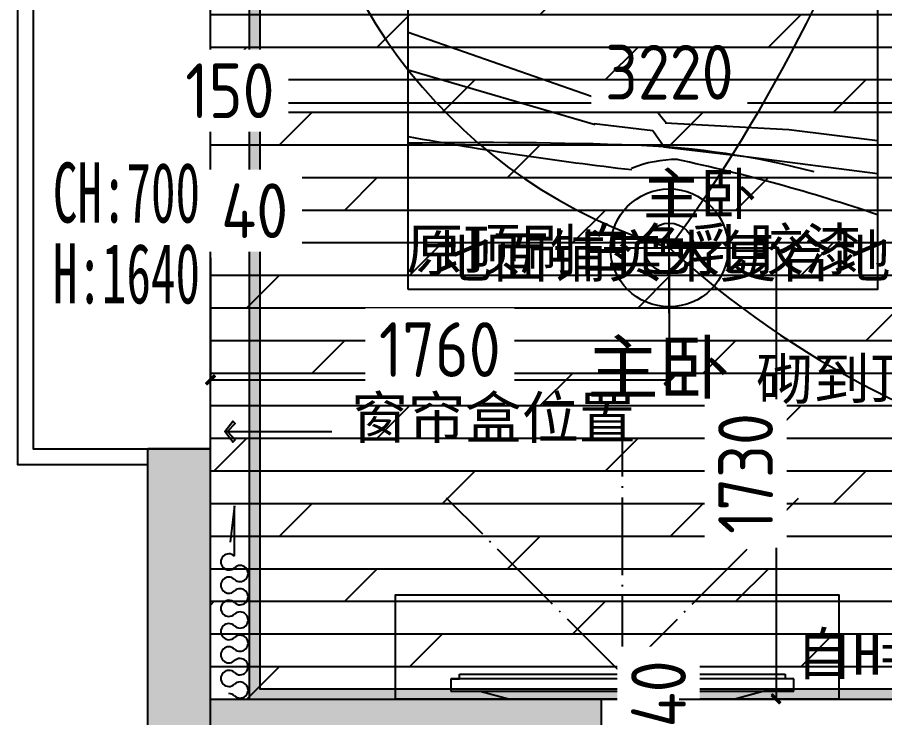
# Model space of a CAD drawing. Extents: x -74236 to 286982, y -14633 to 132816.
# Drawn here: x 92144 to 95470, y 111283 to 113968 of the extents above; entities that cross this region are included whole.
import ezdxf

# ---------------------------------------------------------------- set-up
doc = ezdxf.new("R2010")
doc.units = 0
doc.header["$LTSCALE"] = 10
doc.header["$MEASUREMENT"] = 0
doc.header["$PDSIZE"] = 5
doc.linetypes.add('ACAD_ISO04W100', pattern=[30.5, 24, -3, 0.5, -3])
for name, color, linetype in [('0内标注', 250, 'Continuous'), ('1活动家具', 4, 'Continuous'), ('2改建新建', 7, 'Continuous'), ('3地坪', 8, 'Continuous'), ('5顶面布置', 3, 'Continuous'), ('5顶面标注', 3, 'Continuous'), ('6灯具', 1, 'Continuous'), ('6灯具标注', 1, 'Continuous'), ('7开关', 1, 'Continuous'), ('图框', 4, 'Continuous')]:
    doc.layers.add(name, color=color, linetype=linetype)
doc.styles.add('pw50', font='simhei.ttf', dxfattribs={"height": 100})
doc.styles.get("Standard").update_dxf_attribs({"font": 'gbenor.shx', "bigfont": 'gbcbig.shx'})
doc.styles.add('仿宋', font='', dxfattribs={"width": 0.6, "height": 240})
doc.styles.add('黑体', font='simhei.ttf')
doc.styles.get('仿宋').set_extended_font_data('SimSun')
doc.dimstyles.new('wl20', dxfattribs={"dimscale": 60, "dimtxt": 1.8, "dimasz": 0.03, "dimexe": 0, "dimexo": 0.625, "dimgap": 0.2, "dimtad": 1, "dimdec": 0, "dimrnd": 0.05, "dimdsep": 46, "dimtxsty": 'Standard', "dimblk": 'BZ', "dimcen": 0.06, "dimclrd": 127, "dimclre": 127, "dimclrt": 1, "dimadec": 0, "dimazin": 0, "dimtfac": 1, "dimtdec": 0, "dimtix": 1, "dimtmove": 2, "dimatfit": 3, "dimldrblk": 'jt', "dimfxl": 1, "dimtvp": 1, "dimtfill": 1, "dimtolj": 1, "dimtzin": 0, "dimarcsym": 0})
pattern_1 = [(37.5, (0, 0), (-3.7796, 115.609426), [0, -91.2, 0, -102, 0, -97.5]), (7.5, (0, 0), (106.1866, 169.32876), [0, -49.2, 0, -82.2, 0, -31.5]), (327.5, (-73.8, 0), (186.84851, 0.33954), [0, -30, 0, -108, 0, -141]), (317.5, (-73.8, 0), (180.3676, 52.66053), [0, -15, 0, -70.8, 0, -81])]

# ---------------------------------------------------------------- blocks, each defined once
blk = doc.blocks.new('22312')
at = {"layer": '1活动家具', "color": 1}
for p, q in [((-132958.7, 92551.3), (-132958.7, 92358.1)), ((-132958.7, 92358.1), (-132942.9, 92497.7))]:
    blk.add_line(p, q, dxfattribs=at)
for centre, radius, start, end in [((-132980.1, 93064.8), 30.9, 46.0615, 313.9385), ((-132937.2, 93109.4), 30.9, 226.0615, 270), ((-132937.2, 93020.3), 30.9, 226.0615, 133.9385), ((-132979.9, 92975.1), 31.2, 47.243, 312.757), ((-132937.2, 92929.9), 30.9, 226.0615, 133.9385), ((-132980.1, 92885.4), 30.9, 46.0615, 313.9385), ((-132937.2, 92840.8), 30.9, 226.0615, 133.9385), ((-132980.1, 92796.3), 30.9, 46.0615, 313.9385), ((-132937.2, 92751.7), 30.9, 226.0615, 133.9385), ((-132980.1, 92707.2), 30.9, 46.0615, 313.9385), ((-132937.2, 92662.7), 30.9, 226.0615, 133.9385), ((-132980.1, 92618.1), 30.9, 46.0615, 313.9385), ((-132937.2, 92573.6), 30.9, 226.0615, 133.9385)]:
    blk.add_arc(centre, radius, start, end, dxfattribs=at)
blk = doc.blocks.new('jfufvkj')
at = {"layer": '1活动家具', "color": 8, "linetype": 'ACAD_ISO04W100'}
for q in [(44565.2, 483.2), (44786.9, -60), (44565.2, -603.1)]:
    blk.add_line((44022, -60), q, dxfattribs=at)
at = {"layer": '1活动家具', "color": 134}
for p, q in [((44007.1, 470), (43969.2, 470)), ((43969.2, 470), (43969.2, 378.7)), ((43969.2, 470), (43969.2, -589.2)), ((44007.1, 470), (44007.1, 442.6)), ((44007.1, -589.2), (44007.1, 470)), ((44007.1, 442.6), (44022, 442.6)), ((44022, 442.6), (44022, -562.6)), ((43969.2, 378.7), (43944.7, 287.3)), ((43944.7, 287.3), (43944.7, -406.5)), ((43969.2, -497.9), (43944.7, -406.5)), ((43969.2, -589.2), (43969.2, -497.9)), ((44022, -562.6), (44007.1, -562.6)), ((43969.2, -589.2), (44007.1, -589.2))]:
    blk.add_line(p, q, dxfattribs=at)
blk = doc.blocks.new('BZ')
at = {"layer": '图框', "linetype": 'Continuous'}
blk.add_hatch(color=2, dxfattribs=at).paths.add_polyline_path([(9.6, 6.5), (6.6, 9.4), (-10.5, -7.5), (-7.4, -10.7)])
blk.add_lwpolyline([(-7.4, -10.7), (9.6, 6.5), (6.6, 9.4), (-10.5, -7.5), (-7.4, -10.7)], dxfattribs=at)
blk = doc.blocks.new('*D406')
at = {"layer": '2改建新建', "color": 127, "lineweight": -2, "transparency": 16777216}
for p, q in [((93034.2, 113411), (93034.2, 113640.9)), ((93036, 113640.9), (96252.4, 113640.9)), ((96254.2, 113461.9), (96254.2, 113640.9))]:
    blk.add_line(p, q, dxfattribs=at)
at = {"layer": 'Defpoints', "color": 0, "transparency": 16777216}
for p in [(96254.2, 113640.9), (96254.2, 113424.4), (93034.2, 113373.5)]:
    blk.add_point(p, dxfattribs=at)
at = {"layer": '2改建新建', "color": 127, "lineweight": -2, "transparency": 16777216, "xscale": 1.8, "yscale": 1.8, "zscale": 1.8, "rotation": 180}
blk.add_blockref('BZ', (93034.2, 113640.9), dxfattribs=at)
at = {"layer": '2改建新建', "color": 127, "lineweight": -2, "transparency": 16777216, "xscale": 1.8, "yscale": 1.8, "zscale": 1.8}
blk.add_blockref('BZ', (96254.2, 113640.9), dxfattribs=at)
at = {"layer": '2改建新建', "color": 1, "transparency": 16777216, "insert": (94644.2, 113757.9), "char_height": 210, "attachment_point": 5, "bg_fill": 3, "box_fill_scale": 1.25, "bg_fill_color": 256, "bg_fill_true_color": 13158600, "bg_fill_transparency": 0}
blk.add_mtext('\\A1;3220', dxfattribs=at)
blk = doc.blocks.new('jt')
at = {"layer": '图框', "linetype": 'Continuous'}
blk.add_hatch(color=2, dxfattribs=at).paths.add_polyline_path([(-22, 17.7), (-16.7, 22.2), (0, 0), (-16.7, -22), (-22, -17.6), (-5.7, 0)])
blk.add_lwpolyline([(-22, 17.7), (-16.7, 22.2), (0, 0), (-16.7, -22), (-22, -17.6), (-5.7, 0), (-22, 17.7)], dxfattribs=at)
blk = doc.blocks.new('*D451')
at = {"layer": '5顶面标注', "color": 127, "lineweight": -2, "transparency": 16777216}
for p, q in [((92882.4, 113570), (92880.6, 113570)), ((92884.2, 113397.5), (92884.2, 113570)), ((93034.2, 113570), (92884.2, 113570)), ((93034.2, 113397.5), (93034.2, 113570)), ((93036, 113570), (93037.8, 113570))]:
    blk.add_line(p, q, dxfattribs=at)
at = {"layer": 'Defpoints', "color": 0, "transparency": 16777216}
for p in [(92884.2, 113360), (93034.2, 113360)]:
    blk.add_point(p, dxfattribs=at)
at = {"layer": '5顶面标注', "color": 127, "lineweight": -2, "transparency": 16777216, "xscale": 1.8, "yscale": 1.8, "zscale": 1.8}
blk.add_blockref('BZ', (92884.2, 113570), dxfattribs=at)
at = {"layer": '5顶面标注', "color": 127, "lineweight": -2, "transparency": 16777216, "xscale": 1.8, "yscale": 1.8, "zscale": 1.8, "rotation": 180}
blk.add_blockref('BZ', (93034.2, 113570), dxfattribs=at)
at = {"layer": '5顶面标注', "color": 1, "transparency": 16777216, "insert": (92959.2, 113687), "char_height": 210, "attachment_point": 5, "bg_fill": 3, "box_fill_scale": 1.25, "bg_fill_color": 256, "bg_fill_true_color": 13158600, "bg_fill_transparency": 0}
blk.add_mtext('\\A1;150', dxfattribs=at)
at = {"layer": 'Defpoints', "color": 0, "transparency": 16777216}
blk.add_point((92884.2, 113570), dxfattribs=at)
blk = doc.blocks.new('*D452')
at = {"layer": '5顶面标注', "color": 127, "lineweight": -2, "transparency": 16777216}
for p, q in [((93034.2, 113132.5), (93034.2, 113110)), ((93074.2, 113132.5), (93074.2, 113110)), ((93032.4, 113110), (93030.6, 113110)), ((93074.2, 113110), (93034.2, 113110)), ((93076, 113110), (93077.8, 113110))]:
    blk.add_line(p, q, dxfattribs=at)
at = {"layer": '5顶面标注', "color": 127, "lineweight": -2, "transparency": 16777216, "xscale": 1.8, "yscale": 1.8, "zscale": 1.8}
blk.add_blockref('BZ', (93034.2, 113110), dxfattribs=at)
at = {"layer": '5顶面标注', "color": 127, "lineweight": -2, "transparency": 16777216, "xscale": 1.8, "yscale": 1.8, "zscale": 1.8, "rotation": 180}
blk.add_blockref('BZ', (93074.2, 113110), dxfattribs=at)
at = {"layer": '5顶面标注', "color": 1, "transparency": 16777216, "insert": (93054.2, 113227), "char_height": 210, "attachment_point": 5, "bg_fill": 3, "box_fill_scale": 1.25, "bg_fill_color": 256, "bg_fill_true_color": 13158600, "bg_fill_transparency": 0}
blk.add_mtext('\\A1;40', dxfattribs=at)
at = {"layer": 'Defpoints', "color": 0, "transparency": 16777216}
for p in [(93034.2, 113170), (93074.2, 113170), (93034.2, 113110)]:
    blk.add_point(p, dxfattribs=at)
blk = doc.blocks.new('*D453')
at = {"layer": '5顶面标注', "color": 127, "lineweight": -2, "transparency": 16777216}
for p, q in [((94517.5, 111394.4), (94720, 111394.4)), ((94720, 111396.2), (94720, 111398)), ((94720, 111354.4), (94720, 111394.4)), ((94517.5, 111354.4), (94720, 111354.4)), ((94720, 111352.6), (94720, 111350.8))]:
    blk.add_line(p, q, dxfattribs=at)
at = {"layer": '5顶面标注', "color": 127, "lineweight": -2, "transparency": 16777216, "xscale": 1.8, "yscale": 1.8, "zscale": 1.8}
for p, rotation in [((94720, 111394.4), 270), ((94720, 111354.4), 90)]:
    blk.add_blockref('BZ', p, dxfattribs=dict(at, rotation=rotation))
at = {"layer": '5顶面标注', "color": 1, "transparency": 16777216, "insert": (94603, 111374.4), "char_height": 210, "attachment_point": 5, "rotation": 90, "bg_fill": 3, "box_fill_scale": 1.25, "bg_fill_color": 256, "bg_fill_true_color": 13158600, "bg_fill_transparency": 0}
blk.add_mtext('\\A1;40', dxfattribs=at)
at = {"layer": 'Defpoints', "color": 0, "transparency": 16777216}
for p in [(94480, 111394.4), (94720, 111394.4), (94480, 111354.4)]:
    blk.add_point(p, dxfattribs=at)
blk = doc.blocks.new('dhtfh')
at = {"layer": '6灯具', "color": 1}
for p, q in [((100494.4, 108296.3), (100494.4, 108629.4)), ((100327.9, 108462.9), (100660.9, 108462.9))]:
    blk.add_line(p, q, dxfattribs=at)
for radius in [150.6, 63.4]:
    blk.add_circle((100494.4, 108462.9), radius, dxfattribs=at)
blk = doc.blocks.new('fghfgh')
at = {"layer": '6灯具', "color": 0}
blk.add_blockref('dhtfh', (0, 0), dxfattribs=at)
blk = doc.blocks.new('*D520')
at = {"layer": '6灯具标注', "color": 127, "lineweight": -2, "transparency": 16777216}
for p, q in [((92884.2, 113046.9), (92884.2, 112577.6)), ((94644.2, 113046.9), (94644.2, 112577.6)), ((94642.4, 112577.6), (92886, 112577.6))]:
    blk.add_line(p, q, dxfattribs=at)
at = {"layer": 'Defpoints', "color": 0, "transparency": 16777216}
for p in [(92884.2, 113084.4), (94644.2, 113084.4), (92884.2, 112577.6)]:
    blk.add_point(p, dxfattribs=at)
at = {"layer": '6灯具标注', "color": 127, "lineweight": -2, "transparency": 16777216, "xscale": 1.8, "yscale": 1.8, "zscale": 1.8, "rotation": 180}
blk.add_blockref('BZ', (92884.2, 112577.6), dxfattribs=at)
at = {"layer": '6灯具标注', "color": 127, "lineweight": -2, "transparency": 16777216, "xscale": 1.8, "yscale": 1.8, "zscale": 1.8}
blk.add_blockref('BZ', (94644.2, 112577.6), dxfattribs=at)
at = {"layer": '6灯具标注', "color": 1, "transparency": 16777216, "insert": (93764.2, 112694.6), "char_height": 210, "attachment_point": 5, "bg_fill": 3, "box_fill_scale": 1.25, "bg_fill_color": 256, "bg_fill_true_color": 13158600, "bg_fill_transparency": 0}
blk.add_mtext('\\A1;1760', dxfattribs=at)
blk = doc.blocks.new('*D521')
at = {"layer": '6灯具标注', "color": 127, "lineweight": -2, "transparency": 16777216}
for p, q in [((94681.7, 113084.4), (95053.7, 113084.4)), ((95053.7, 113082.6), (95053.7, 111356.2)), ((94681.7, 111354.4), (95053.7, 111354.4))]:
    blk.add_line(p, q, dxfattribs=at)
at = {"layer": 'Defpoints', "color": 0, "transparency": 16777216}
for p in [(94644.2, 113084.4), (94644.2, 111354.4), (95053.7, 111354.4)]:
    blk.add_point(p, dxfattribs=at)
at = {"layer": '6灯具标注', "color": 127, "lineweight": -2, "transparency": 16777216, "xscale": 1.8, "yscale": 1.8, "zscale": 1.8}
for p, rotation in [((95053.7, 113084.4), 90), ((95053.7, 111354.4), 270)]:
    blk.add_blockref('BZ', p, dxfattribs=dict(at, rotation=rotation))
at = {"layer": '6灯具标注', "color": 1, "transparency": 16777216, "insert": (94936.7, 112219.4), "char_height": 210, "attachment_point": 5, "rotation": 90, "bg_fill": 3, "box_fill_scale": 1.25, "bg_fill_color": 256, "bg_fill_true_color": 13158600, "bg_fill_transparency": 0}
blk.add_mtext('\\A1;1730', dxfattribs=at)

msp = doc.modelspace()

# ---------------------------------------------------------------- hatches: boundary and pattern name
h = msp.add_hatch(color=252)
h.paths.add_polyline_path([(94384.2, 111354.4), (92884.2, 111354.4), (92884.2, 111114.4), (94384.2, 111114.4)])
h.paths.add_polyline_path([(92884.2, 112314.4), (92644.2, 112314.4), (92644.2, 111114.4), (92884.2, 111114.4)])
at = {"layer": '3地坪'}
h = msp.add_hatch(dxfattribs=at)
h.set_pattern_fill('_USER', color=253, scale=800, double=1, pattern_type=0)
h.set_pattern_definition([(0, (94384.15, 107344.4), (0, 800), []), (90, (94384.15, 107344.4), (-800, 5e-14), [])])
h.paths.add_polyline_path([(100384.2, 110994.4), (99844.2, 110994.4), (99844.2, 111644.4), (100344.2, 111644.4), (100344.2, 111724.4), (100584.2, 111724.4), (100584.2, 112524.4), (100344.2, 112524.4), (100344.2, 112644.4), (100274.2, 112644.4), (99574.2, 112644.4), (98684.2, 112644.4), (98684.2, 112225.4), (98444.2, 112225.4), (98444.2, 111424.4), (98684.2, 111424.4), (98684.2, 111114.4), (94384.2, 111114.4), (94384.2, 110414.4), (94144.2, 110414.4), (94144.2, 111114.4), (92884.2, 111114.4), (92884.2, 107344.4), (94144.2, 107344.4), (94138.4, 107425.8, -1), (94053.2, 107425.8, -1), (94138.4, 107425.8), (94139.4, 107543.3), (94018.9, 107560.5), (94018.9, 107412.5), (93822.8, 107608.5), (94018.9, 107804.4), (94018.9, 107656.5), (94144.2, 107674.3), (94144.2, 108074.4), (94384.2, 108074.4), (94384.2, 107344.4), (97324.2, 107344.4), (97324.2, 107104.4), (98124.2, 107104.4), (98124.2, 107344.4), (98674.2, 107344.4), (98674.2, 107104.4), (98324.2, 107104.4), (98324.2, 105844.4), (98784.2, 105844.4), (99794.2, 105844.4), (99944.2, 105844.4), (99944.2, 107444.4), (104614.2, 107444.4), (104614.2, 109684.4), (103795.6, 109684.4), (103795.6, 109344.4), (103584.2, 109344.4), (103344.2, 109344.4), (103344.2, 109809.9), (103088.5, 109809.9), (103088.5, 110030.1), (103344.2, 110030.1), (103344.2, 111257.6), (103204, 111257.6), (103204, 111404.4), (100384.2, 111404.4)])
at = {"layer": '5顶面标注'}
h = msp.add_hatch(dxfattribs=at)
h.set_pattern_fill('AR-SAND', color=253, scale=60, double=1)
h.set_pattern_definition(pattern_1)
h.paths.add_polyline_path([(99944.2, 107104.4), (98674.2, 107104.4), (98324.2, 107104.4), (98324.2, 105844.4), (98784.2, 105844.4), (99794.2, 105844.4), (99944.2, 105844.4)])
h.paths.add_polyline_path([(99944.2, 107344.4), (98674.2, 107344.4), (98674.2, 107104.4), (99944.2, 107104.4)])
h.paths.add_polyline_path([(98674.2, 107594.4), (94604.2, 107594.4), (94604.2, 110864.4), (98674.2, 110864.4), (98674.2, 109505.4), (98734.4, 109505.4), (98754.4, 109505.4), (98754.4, 109605.4), (98869.4, 109605.4), (98869.4, 109629), (98899.4, 109629), (98899.4, 109605.4), (98961.4, 109605.4), (98961.4, 109615.4), (98987.4, 109615.4), (99054.4, 109612.9), (99054.4, 109772.8), (99254.4, 109772.8), (99254.4, 108772.8), (99054.4, 108772.8), (99054.4, 108905.4), (98754.4, 108905.4), (98754.4, 109005.4), (98734.4, 109005.4), (98674.2, 109005.4), (98674.2, 108865.4), (98674.2, 108772.8)], flags=16)
h.paths.add_polyline_path([(99234.4, 108792.8), (99074.4, 108792.8), (99074.4, 109752.8), (99234.4, 109752.8), (99234.4, 109592), (99239.4, 109592, -0.999995), (99239.4, 109578.7), (99234.4, 109578.7), (99234.4, 108932), (99239.4, 108932, -1.000005), (99239.4, 108918.7), (99234.4, 108918.7)], flags=0)
h.paths.add_polyline_path([(99217.7, 108905.4), (99217.7, 108918.7), (99209.4, 108918.7, -2.414214), (99216, 108925.4)], flags=0)
h.paths.add_polyline_path([(98829.4, 108918.7, 2.414214), (98822.7, 108925.4), (98822.1, 108918.7)], flags=0)
h.paths.add_polyline_path([(98734.4, 109005.4), (98742, 109404.7, -1), (98746.7, 109404.7, -0.998673), (98742, 109404.4), (98742, 109304.8, -208.667316), (98742, 109304.8), (98742, 109185.2, -156.577821), (98742, 109185.1), (98742, 109085.4, -94.044075), (98742, 109085.3)], flags=16)
h.paths.add_polyline_path([(98899.4, 109625.4), (98894.4, 109630.4), (98894.4, 109625.4)], flags=0)
h.paths.add_polyline_path([(99844.2, 111354.4), (98684.2, 111354.4), (98684.2, 111114.4), (99844.2, 111114.4)])
h.paths.add_polyline_path([(98638, 109132.1), (99256.8, 109132.1), (99256.8, 109333.2), (98638, 109333.2)], flags=24)
h.paths.add_polyline_path([(100344.2, 112644.4), (98684.2, 112644.4), (98684.2, 111354.4), (99844.2, 111354.4), (99844.2, 111644.4), (100344.2, 111644.4)])
h.paths.add_polyline_path([(94564.2, 111114.4), (94564.2, 107344.4), (99844.2, 107344.4), (99844.2, 111114.4)])

# ---------------------------------------------------------------- linework, layer by layer
at = {"color": 255}
for p, q in [((92884.2, 107344.4), (92884.2, 115024.4)), ((92644.2, 107104.4), (92644.2, 112314.4)), ((92884.2, 112314.4), (92644.2, 112314.4)), ((92884.2, 111354.4), (98684.2, 111354.4)), ((94384.2, 110414.4), (94384.2, 111354.4))]:
    msp.add_line(p, q, dxfattribs=at)
at = {"color": 144}
for points in [[(92644.2, 114124.4), (92144.2, 114124.4), (92144.2, 112254.4), (92644.2, 112254.4)], [(92884.2, 114064.4), (92204.2, 114064.4), (92204.2, 112314.4), (92884.2, 112314.4)]]:
    msp.add_lwpolyline(points, dxfattribs=at)
at = {"layer": '1活动家具', "color": 8}
for p, q in [((93642.9, 113911.6), (94367.4, 113658.9)), ((93642.9, 113766.8), (94359.7, 113557.4)), ((94367.4, 113658.9), (94589.9, 113616.9)), ((94589.9, 113616.9), (94633.1, 113562.1)), ((94355.6, 113561.6), (94580.8, 113534.3)), ((94628, 113564), (95101.9, 113538.3)), ((94580.8, 113534.3), (94624.7, 113471.4)), ((95101.9, 113538.3), (95442.9, 113495.7)), ((94621.8, 113472), (94948, 113433.8)), ((94948, 113433.8), (95442.9, 113370))]:
    msp.add_line(p, q, dxfattribs=at)
at = {"layer": '1活动家具'}
for points in [[(93642.9, 112924.4), (93642.9, 115024.4), (95442.9, 115024.4), (95442.9, 112924.4)], [(95294, 111354.4), (93594, 111354.4), (93594, 111754.6), (95294, 111754.6)]]:
    msp.add_lwpolyline(points, close=True, dxfattribs=at)
at = {"layer": '1活动家具', "color": 8}
for centre, radius, start, end in [((96119.1, 127283.8), 13993.3, 259.80743, 263.35809), ((93924.8, 95759.3), 17728.7, 88.08773, 90.91112), ((94397.8, 110349.3), 3131, 75.1698, 87.8286), ((94673.8, 112961.4), 462, 89.7521, 112.2721), ((93248.1, 106739.2), 6834.3, 71.26807, 77.96658)]:
    msp.add_arc(centre, radius, start, end, dxfattribs=at)
at = {"layer": '5顶面布置', "color": 3}
msp.add_line((93034.2, 111354.4), (93034.2, 115024.4), dxfattribs=at)
msp.add_lwpolyline([(96214.2, 114774.4), (93074.2, 114774.4), (93074.2, 111394.4), (96214.2, 111394.4)], close=True, dxfattribs=at)
at = {"layer": '7开关', "color": 6}
msp.add_arc((97109, 115790.4), 3660.3, 227.6695, 287.1659, dxfattribs=at)

# ---------------------------------------------------------------- block references
at = {"color": 0, "rotation": 180}
msp.add_blockref('22312', (-39982.1, 204454), dxfattribs=at)
at = {"layer": '1活动家具', "xscale": 1.242537170102878, "yscale": 1.242537170102878, "zscale": 1.242537170102878, "rotation": 90}
msp.add_blockref('jfufvkj', (94389.9, 56751.5), dxfattribs=at)
at = {"layer": '6灯具', "color": 0, "xscale": 1.5, "yscale": 1.5, "zscale": 1.5}
msp.add_blockref('fghfgh', (-56097.4, -49609.9), dxfattribs=at)

# ---------------------------------------------------------------- texts
at = {"layer": '0内标注', "color": 251, "style": '仿宋', "width": 0.6}
for s, p in [('CH:700', (92280.4, 113181.6)), ('H:1640', (92280.4, 112871.4))]:
    msp.add_text(s, height=230.4, dxfattribs=at).set_placement(p)
at = {"layer": '1活动家具', "color": 1, "insert": (94330.4, 112505.8), "char_height": 200, "width": 2630.639, "attachment_point": 7, "style": 'pw50'}
msp.add_mtext('主卧', dxfattribs=at)
at = {"layer": '2改建新建', "color": 254, "char_height": 160, "attachment_point": 7}
for s, insert, width in [('{\\fSimSun|b0|i0|c134|p2;\\C2;砌到顶}', (94977.9, 112485), 1319.801), ('{\\fSimSun|b0|i0|c134|p2;\\C2;自H=2.2m处砌到顶}', (95129.6, 111430.5), 1952.562)]:
    msp.add_mtext(s, dxfattribs=dict(at, insert=insert, width=width))
at = {"layer": '3地坪', "color": 1, "insert": (93747, 113131.8), "char_height": 160, "width": 2164.703, "attachment_point": 1, "style": 'pw50'}
msp.add_mtext('地面铺实木复合地板', dxfattribs=at)
at = {"layer": '5顶面标注', "color": 1, "char_height": 160, "attachment_point": 1, "style": 'pw50'}
for s, insert, width in [('原顶刷白色乳胶漆', (93635.5, 113158.6), 2268.854), ('窗帘盒位置', (93424.2, 112513.9), 1699.551)]:
    msp.add_mtext(s, dxfattribs=dict(at, insert=insert, width=width))

# ---------------------------------------------------------------- leaders
at = {"layer": '5顶面标注', "color": 253}
msp.add_leader([(92940, 112380), (93350, 112380)], dimstyle='wl20', override={"dimtxt": 3.5, "dimgap": 0.2, "dimtad": 0, "dimfxl": 300, "dimfxlon": 1, "dimarcsym": 1}, dxfattribs=at)

# ---------------------------------------------------------------- next in the draw order: dimensions: what is measured, and where the dimension line sits
at = {"layer": '2改建新建', "color": 255}
dim = msp.add_linear_dim(base=(96254.2, 113640.9), p1=(93034.2, 113373.5), p2=(96254.2, 113424.4), dimstyle='wl20', override={"dimtxt": 3.5, "dimfxl": 300, "dimfxlon": 1, "dimarcsym": 1}, dxfattribs=at)
dim.commit()
dim.dimension.update_dxf_attribs({"geometry": '*D406', "text_midpoint": (94644.2, 113757.9)})

# ---------------------------------------------------------------- next in the draw order: hatches: boundary and pattern name
at = {"layer": '3地坪'}
h = msp.add_hatch(dxfattribs=at)
h.set_pattern_fill('DOLMIT', color=253, scale=500, double=1)
h.set_pattern_definition([(0, (93024.15, 111354.38), (0, 125), []), (45, (93024.15, 111354.38), (-250, 250), [176.777, -353.553])])
h.paths.add_polyline_path([(98164.2, 115024.4), (92884.2, 115024.4), (92884.2, 111354.4), (98434.2, 111354.4), (98434.2, 111424.4), (98434.2, 112225.4), (98434.2, 112374.4), (98164.2, 112374.4), (98094.2, 112374.4), (96794.2, 112374.4), (96244.2, 112374.4), (96244.2, 113424.4), (98164.2, 113424.4)])
at = {"layer": '5顶面标注'}
h = msp.add_hatch(dxfattribs=at)
h.set_pattern_fill('AR-SAND', color=253, scale=60, double=1)
h.set_pattern_definition(pattern_1)
h.paths.add_polyline_path([(96214.2, 112107.3), (96274.4, 112107.3), (96294.4, 112107.3), (96294.4, 112207.3), (96409.4, 112207.3), (96409.4, 112231), (96439.4, 112231), (96439.4, 112207.3), (96501.4, 112207.3), (96501.4, 112217.3), (96527.4, 112217.3), (96614.4, 112214.1), (96614.4, 112354.7), (96774.4, 112354.7), (96774.4, 112207.3), (96794.4, 112207.3), (96794.4, 111507.3), (96774.4, 111507.3), (96774.4, 111394.7), (96614.4, 111394.7), (96614.4, 111507.3), (96294.4, 111507.3), (96294.4, 111607.3), (96274.4, 111607.3), (96214.2, 111607.3), (96214.2, 111467.3), (96214.2, 111394.4), (93074.2, 111394.4), (93074.2, 114774.4), (96214.2, 114774.4)], flags=16)
edge = h.paths.add_edge_path(flags=0)
edge.add_line((96774.4, 112354.7), (96774.4, 112194))
edge.add_line((96774.4, 112194), (96779.4, 112194))
edge.add_arc((96779.4, 112187.3), 6.67, -89.9995, 90, ccw=False)
edge.add_line((96779.4, 112180.7), (96774.4, 112180.7))
edge.add_line((96774.4, 112180.7), (96774.4, 111534))
edge.add_line((96774.4, 111534), (96779.4, 111534))
edge.add_arc((96779.4, 111527.3), 6.67, -90, 90.0005, ccw=False)
edge.add_line((96779.4, 111520.7), (96774.4, 111520.7))
edge.add_line((96774.4, 111520.7), (96774.4, 111394.7))
edge.add_line((96774.4, 111394.7), (96614.4, 111394.7))
edge.add_line((96614.4, 111394.7), (96614.4, 112354.7))
edge.add_line((96614.4, 112354.7), (96774.4, 112354.7))
edge = h.paths.add_edge_path(flags=0)
edge.add_arc((96749.4, 112187.3), 6.67, 90, 360)
edge.add_line((96756, 112187.3), (96756.6, 112194))
edge.add_line((96756.6, 112194), (96749.4, 112194))
h.paths.add_polyline_path([(96439.4, 112227.3), (96434.4, 112232.3), (96434.4, 112227.3)], flags=0)
edge = h.paths.add_edge_path(flags=0)
edge.add_arc((96284.4, 112006.6), 2.35, 0, 180, ccw=False)
edge.add_arc((96284.4, 112006.5), 2.35, -176.9716, 2.8762, ccw=False)
edge.add_line((96282, 112006.4), (96282, 111906.8))
edge.add_arc((96284.4, 111906.7), 2.35, -180, 178.9017, ccw=False)
edge.add_line((96282, 111906.7), (96282, 111787.1))
edge.add_arc((96284.4, 111787.1), 2.35, -180, 178.5363, ccw=False)
edge.add_line((96282, 111787.1), (96282, 111687.3))
edge.add_arc((96284.4, 111687.2), 2.35, -180, 177.5631, ccw=False)
edge.add_line((96282, 111687.2), (96274.4, 111607.3))
edge.add_line((96274.4, 111607.3), (96282, 112006.6))
h.paths.add_polyline_path([(96178, 111734), (96796.8, 111734), (96796.8, 111935.2), (96178, 111935.2)], flags=16)
h.paths.add_polyline_path([(98104.2, 112474.4), (96804.2, 112474.4)], flags=17)
h.paths.add_polyline_path([(94384.2, 111114.4), (94384.2, 111354.4), (96280.6, 111354.4), (96280.6, 111114.4), (98684.2, 111114.4), (98684.2, 111424.4), (98444.2, 111424.4), (98444.2, 111354.4), (96794.4, 111354.4), (96794.4, 112374.4), (96254.2, 112374.4), (96254.2, 113424.4), (98174.2, 113424.4), (98174.2, 115024.4), (93034.2, 115024.4), (93034.2, 111114.4)])

# ---------------------------------------------------------------- next in the draw order: linework, layer by layer
at = {"layer": '7开关', "color": 6}
msp.add_arc((89612.9, 116749.9), 6224.9, 323.92555, 342.50907, dxfattribs=at)

# ---------------------------------------------------------------- next in the draw order: texts
at = {"layer": '3地坪', "color": 2, "insert": (94980.2, 113371.1), "char_height": 160, "width": 1400.27, "attachment_point": 3, "style": '黑体'}
msp.add_mtext('{\\C1;主卧}', dxfattribs=at)

# ---------------------------------------------------------------- next in the draw order: dimensions: what is measured, and where the dimension line sits
at = {"layer": '5顶面标注', "color": 253}
dim = msp.add_linear_dim(base=(92884.2, 113570), p1=(93034.2, 113360), p2=(92884.2, 113360), dimstyle='wl20', override={"dimtxt": 3.5, "dimfxl": 300, "dimfxlon": 1, "dimarcsym": 1}, dxfattribs=at)
dim.commit()
dim.dimension.update_dxf_attribs({"geometry": '*D451', "text_midpoint": (92959.2, 113687)})
dim = msp.add_linear_dim(base=(94720, 111394.4), p1=(94480, 111354.4), p2=(94480, 111394.4), angle=90, dimstyle='wl20', override={"dimtxt": 3.5, "dimfxl": 300, "dimfxlon": 1, "dimarcsym": 1}, dxfattribs=at)
dim.commit()
dim.dimension.update_dxf_attribs({"geometry": '*D453', "text_midpoint": (94603, 111374.4)})

# ---------------------------------------------------------------- next in the draw order: dimensions: what is measured, and where the dimension line sits
dim = msp.add_linear_dim(base=(93034.2, 113110), p1=(93074.2, 113170), p2=(93034.2, 113170), dimstyle='wl20', override={"dimtxt": 3.5, "dimfxl": 300, "dimfxlon": 1, "dimarcsym": 1}, dxfattribs=at)
dim.commit()
dim.dimension.update_dxf_attribs({"geometry": '*D452', "text_midpoint": (93054.2, 113227)})

# ---------------------------------------------------------------- next in the draw order: linework, layer by layer
at = {"layer": '7开关', "color": 6}
msp.add_arc((95226.3, 115014.4), 2015.8, 183.8519, 253.2158, dxfattribs=at)

# ---------------------------------------------------------------- next in the draw order: dimensions: what is measured, and where the dimension line sits
at = {"layer": '6灯具标注', "color": 6}
dim = msp.add_linear_dim(base=(92884.2, 112577.6), p1=(94644.2, 113084.4), p2=(92884.2, 113084.4), dimstyle='wl20', override={"dimtxt": 3.5, "dimfxl": 300, "dimfxlon": 1, "dimarcsym": 1}, dxfattribs=at)
dim.commit()
dim.dimension.update_dxf_attribs({"geometry": '*D520', "text_midpoint": (93764.2, 112694.6)})

# ---------------------------------------------------------------- next in the draw order: dimensions: what is measured, and where the dimension line sits
dim = msp.add_linear_dim(base=(95053.7, 111354.4), p1=(94644.2, 113084.4), p2=(94644.2, 111354.4), angle=90, dimstyle='wl20', override={"dimtxt": 3.5, "dimfxl": 300, "dimfxlon": 1, "dimarcsym": 1}, dxfattribs=at)
dim.commit()
dim.dimension.update_dxf_attribs({"geometry": '*D521', "text_midpoint": (94936.7, 112219.4)})

doc.saveas('drawing.dxf')
